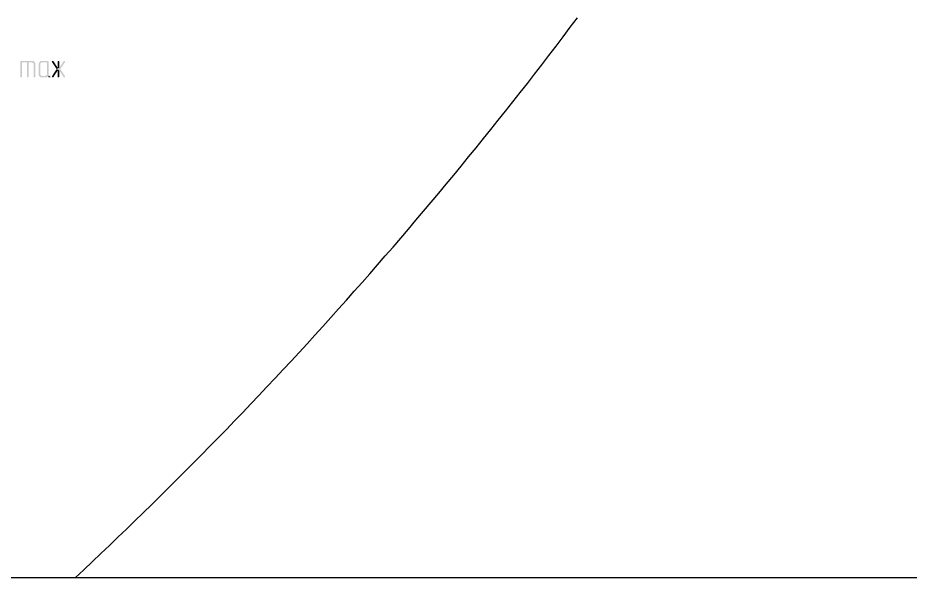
# Model space of a CAD drawing. Header units: millimetres. Extents: x -211 to 10565, y -2293 to 2244.
# Drawn here: x 5166 to 5280.6, y -272 to -197.6 of the extents above; entities that cross this region are included whole.
import ezdxf

# ---------------------------------------------------------------- set-up
doc = ezdxf.new("R2010")
doc.units = ezdxf.units.MM
doc.layers.add('PDF _Геометрия', color=7, linetype='Continuous')
doc.layers.add('PDF _Сплошная заливка', color=7, linetype='Continuous')

msp = doc.modelspace()

# ---------------------------------------------------------------- hatches: boundary and pattern name
at = {"layer": 'PDF _Сплошная заливка', "transparency": 33554559}
for points in [[(5167.83, -203.08), (5166.41, -203.08), (5166.35, -203.1), (5166.33, -203.19), (5166.33, -205.11), (5166.37, -205.2), (5166.43, -205.22), (5166.52, -205.2), (5166.54, -205.11), (5166.54, -203.29), (5167.83, -203.29), (5168.19, -203.27), (5168.06, -203.14), (5168, -203.1), (5167.91, -203.08)], [(5167.4, -203.29), (5167.19, -203.29), (5167.19, -205.11), (5167.21, -205.2), (5167.3, -205.22), (5167.36, -205.2), (5167.4, -205.11)], [(5168.19, -203.27), (5167.83, -203.29), (5167.91, -203.31), (5167.98, -203.35), (5168.02, -203.42), (5168.04, -203.5), (5168.04, -205.11), (5168.06, -205.2), (5168.14, -205.22), (5168.23, -205.2), (5168.25, -205.11), (5168.25, -203.42), (5168.23, -203.33)], [(5168.76, -203.27), (5168.72, -203.35), (5168.7, -203.42), (5168.67, -203.5), (5168.67, -204.88), (5168.72, -204.96), (5168.74, -205.03), (5168.8, -205.09), (5168.86, -205.15), (5168.93, -205.17), (5169.01, -205.22), (5169.56, -205.22), (5169.65, -205.2), (5169.71, -205.17), (5169.8, -205.13), (5169.86, -205.07), (5170.18, -205.07), (5170.11, -205.01), (5169.1, -205.01), (5169.01, -204.98), (5168.95, -204.94), (5168.91, -204.88), (5168.89, -204.79), (5168.89, -203.5), (5168.91, -203.42), (5168.95, -203.35), (5169.01, -203.31), (5169.1, -203.29), (5169.75, -203.29)], [(5169.86, -203.08), (5169.01, -203.08), (5168.93, -203.12), (5168.86, -203.14), (5168.8, -203.21), (5168.76, -203.27), (5169.75, -203.29), (5169.75, -204.79), (5169.73, -204.88), (5169.69, -204.94), (5169.61, -204.98), (5169.54, -205.01), (5169.1, -205.01), (5170.11, -205.01), (5170.05, -204.98), (5170.01, -204.92), (5169.96, -204.88), (5169.96, -203.16), (5169.92, -203.1)], [(5170.49, -203.08), (5170.47, -203.08), (5170.41, -203.12), (5170.37, -203.19), (5170.37, -203.21), (5170.39, -203.25), (5170.98, -204.14), (5171.32, -203.97), (5171.11, -203.95), (5170.58, -203.12), (5170.56, -203.1)], [(5171.98, -203.08), (5171.91, -203.1), (5171.89, -203.12), (5171.32, -203.97), (5170.98, -204.14), (5171.32, -204.33), (5171.89, -205.17), (5171.98, -205.22), (5172.04, -205.2), (5172.08, -205.11), (5172.08, -205.09), (5172.06, -205.05), (5171.45, -204.14), (5172.06, -203.25), (5172.08, -203.19), (5172.04, -203.1)], [(5171.21, -203.08), (5171.15, -203.12), (5171.11, -203.19), (5171.11, -203.95), (5171.32, -203.97), (5171.32, -203.19), (5171.3, -203.1)], [(5170.18, -205.07), (5169.86, -205.07), (5169.88, -205.11), (5169.94, -205.15), (5169.96, -205.17), (5170.05, -205.22), (5170.07, -205.22), (5170.16, -205.2), (5170.18, -205.11)], [(5170.98, -204.14), (5170.39, -205.05), (5170.37, -205.11), (5170.41, -205.17), (5170.47, -205.22), (5170.54, -205.2), (5170.58, -205.17), (5171.11, -204.35), (5171.32, -204.33)], [(5171.32, -204.33), (5171.11, -204.35), (5171.11, -205.11), (5171.15, -205.2), (5171.21, -205.22), (5171.3, -205.2), (5171.32, -205.11)]]:
    msp.add_hatch(color=256, dxfattribs=at).paths.add_polyline_path(points)

# ---------------------------------------------------------------- linework, layer by layer
at = {"layer": 'PDF _Геометрия', "lineweight": 25}
msp.add_lwpolyline([(5423.83, -197.56), (5431.25, -197.56), (5431.25, -269.48), (5294.22, -269.48), (5293.52, -271.98), (5292.31, -266.98), (5291.57, -269.48), (5154.6, -269.48), (5154.6, -197.18), (5152.11, -196.44), (5157.1, -195.21), (5154.6, -194.53), (5154.6, -122.95), (5291.64, -122.95)], dxfattribs=at)
msp.add_arc((4797.64, 132.2), 550.03, 313.0882, 323.1632, dxfattribs=at)

doc.saveas('drawing.dxf')
